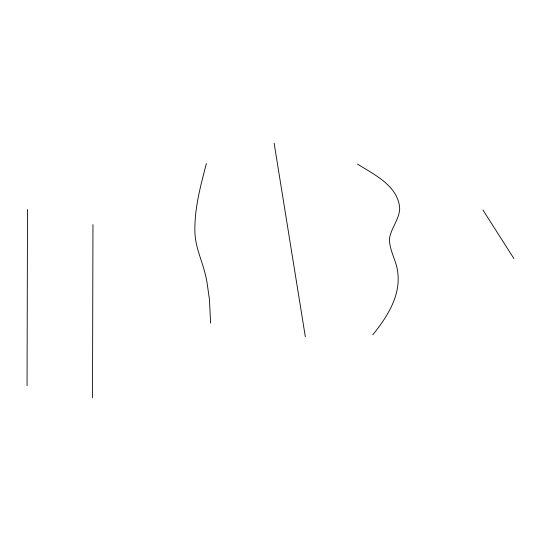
<?xml version="1.0" encoding="UTF-8"?>
<svg xmlns="http://www.w3.org/2000/svg" width="541" height="541" viewBox="0 0 541 541"><rect width="100%" height="100%" fill="white"/><g stroke="black" fill="none" stroke-linecap="round" stroke-linejoin="round"><path stroke-width="0.81" d="M27.05 385.652L27.496 209.55M92.518 397.831L92.957 224.616M206.412 163.504C200.637 185.529 194.517 207.96 194.888 230.926C194.909 243.917 199.987 256.015 203.673 268.248A188.674 161.38 14.1 0 1 206.905 281.638L209.414 299.403L210.625 323.153M372.769 334.811C386.761 317.499 400.597 296.36 397.831 273.036C396.864 261.195 389.31 250.814 389.446 238.858C390.927 228.065 399.407 219.45 399.698 208.339C398.217 185.861 374.162 174.581 357.439 164.065M482.93 210.016L513.95 258.625M274.125 143.169L305.327 336.739"/></g></svg>
